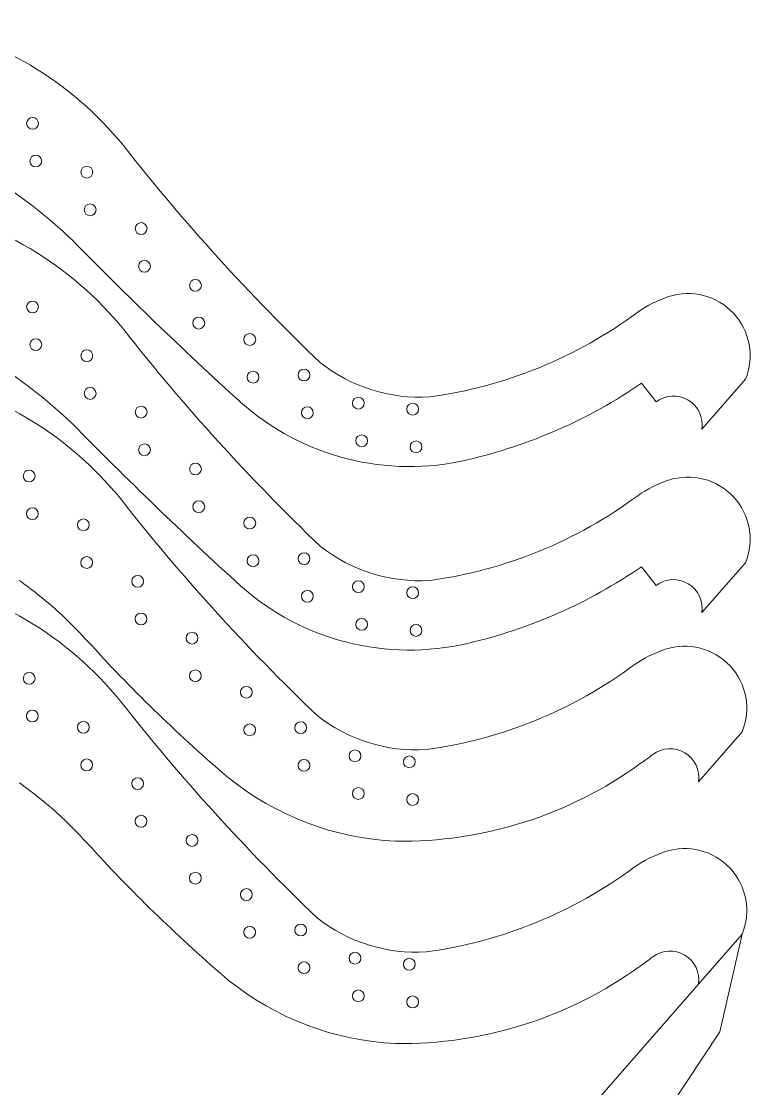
# Model space of a CAD drawing. Header units: inches. Extents: x -25.4 to 25.4, y -23 to 23.1.
# Drawn here: x -15.1 to 0.42, y 0.02 to 22.6 of the extents above; entities that cross this region are included whole.
import ezdxf

# ---------------------------------------------------------------- set-up
doc = ezdxf.new("R2010")
doc.units = ezdxf.units.IN
doc.header["$MEASUREMENT"] = 0
doc.layers.add('cut', color=6, linetype='Continuous', lineweight=0)
doc.layers.add('Layer 1', color=7, linetype='Continuous', true_color=0xffffff, plot=False)

msp = doc.modelspace()

# ---------------------------------------------------------------- linework, layer by layer
at = {"layer": 'cut', "color": 6, "lineweight": 9, "true_color": 0xff00ff}
for points in [[(-12.936, 19.963), (-14.056, 21.341), (-15.63, 22.275), (-17.376, 22.6)], [(-12.936, 19.963), (-11.658, 18.337), (-10.266, 16.804), (-8.771, 15.376)], [(-14.024, 17.97), (-14.564, 18.483), (-15.155, 18.94), (-15.787, 19.334)], [(-12.936, 16.079), (-14.056, 17.457), (-15.63, 18.392), (-17.376, 18.716)], [(-14.024, 17.97), (-12.87, 16.794), (-11.683, 15.65), (-10.464, 14.542)], [(-1.4, 16.776), (-1.633, 16.698), (-1.853, 16.588), (-2.054, 16.448)], [(-6.459, 14.655), (-4.863, 14.871), (-3.347, 15.488), (-2.054, 16.448)], [(-12.936, 16.079), (-11.658, 14.453), (-10.266, 12.92), (-8.771, 11.492)], [(-14.024, 14.087), (-14.564, 14.599), (-15.155, 15.056), (-15.787, 15.451)], [(-8.771, 15.376), (-8.115, 14.859), (-7.292, 14.603), (-6.459, 14.655)], [(-13.007, 12.502), (-14.128, 13.879), (-15.701, 14.814), (-17.447, 15.139)], [(-5.657, 13.324), (-4.338, 13.63), (-3.088, 14.18), (-1.972, 14.946)], [(-1.664, 14.552), (-1.664, 14.552), (-1.972, 14.946), (-1.972, 14.946)], [(-0.695, 13.974), (-0.695, 13.974), (0.227, 15.028), (0.227, 15.028)], [(-10.464, 14.542), (-9.155, 13.378), (-7.362, 12.923), (-5.657, 13.324)], [(-14.024, 14.087), (-12.87, 12.91), (-11.683, 11.766), (-10.464, 10.658)], [(-1.4, 12.892), (-1.633, 12.814), (-1.853, 12.704), (-2.054, 12.565)], [(-13.007, 12.502), (-11.73, 10.876), (-10.338, 9.343), (-8.843, 7.914)], [(-6.459, 10.771), (-4.863, 10.987), (-3.347, 11.604), (-2.054, 12.565)], [(-8.771, 11.492), (-8.115, 10.976), (-7.292, 10.719), (-6.459, 10.771)], [(-0.695, 10.091), (-0.695, 10.091), (0.227, 11.144), (0.227, 11.144)], [(-13.007, 8.22), (-14.128, 9.598), (-15.701, 10.533), (-17.447, 10.857)], [(-5.657, 9.44), (-4.338, 9.746), (-3.088, 10.296), (-1.972, 11.062)], [(-1.664, 10.668), (-1.664, 10.668), (-1.972, 11.062), (-1.972, 11.062)], [(-14.401, 10.185), (-14.643, 10.388), (-14.891, 10.584), (-15.145, 10.772)], [(-10.464, 10.658), (-9.155, 9.494), (-7.362, 9.04), (-5.657, 9.44)], [(-13.615, 9.393), (-13.868, 9.666), (-14.13, 9.931), (-14.401, 10.185)], [(-13.615, 9.393), (-12.708, 8.399), (-11.74, 7.464), (-10.715, 6.592)], [(-1.472, 9.315), (-1.704, 9.237), (-1.924, 9.126), (-2.126, 8.987)], [(-6.531, 7.194), (-4.935, 7.41), (-3.419, 8.027), (-2.126, 8.987)], [(-13.007, 8.22), (-11.73, 6.594), (-10.338, 5.061), (-8.843, 3.633)], [(-8.843, 7.914), (-8.187, 7.398), (-7.364, 7.141), (-6.531, 7.194)], [(-0.766, 6.513), (-0.766, 6.513), (0.155, 7.567), (0.155, 7.567)], [(-2.003, 6.896), (-1.91, 6.956), (-1.821, 7.021), (-1.735, 7.091)], [(-7.185, 5.254), (-5.326, 5.228), (-3.508, 5.804), (-2.003, 6.896)], [(-10.715, 6.592), (-9.709, 5.785), (-8.473, 5.316), (-7.185, 5.254)], [(-14.401, 5.904), (-14.643, 6.107), (-14.891, 6.303), (-15.145, 6.49)], [(-13.615, 5.112), (-13.868, 5.385), (-14.13, 5.649), (-14.401, 5.904)], [(-13.615, 5.112), (-12.708, 4.118), (-11.74, 3.183), (-10.715, 2.311)], [(-1.472, 5.034), (-1.704, 4.956), (-1.924, 4.845), (-2.126, 4.706)], [(-6.531, 2.913), (-4.935, 3.129), (-3.419, 3.746), (-2.126, 4.706)], [(-8.843, 3.633), (-8.187, 3.117), (-7.364, 2.86), (-6.531, 2.913)], [(-0.766, 2.232), (-0.766, 2.232), (0.155, 3.286), (0.155, 3.286)], [(-2.003, 2.614), (-1.91, 2.674), (-1.821, 2.74), (-1.735, 2.81)], [(-7.185, 0.973), (-5.326, 0.947), (-3.508, 1.523), (-2.003, 2.614)], [(-10.715, 2.311), (-9.709, 1.504), (-8.473, 1.035), (-7.185, 0.973)]]:
    msp.add_open_spline(points, degree=3, dxfattribs=at)
for points, knots in [([(-14.743, 20.441), (-14.743, 20.51), (-14.799, 20.566), (-14.868, 20.566), (-14.868, 20.566), (-14.937, 20.566), (-14.993, 20.51), (-14.993, 20.441), (-14.993, 20.441), (-14.993, 20.372), (-14.937, 20.316), (-14.868, 20.316), (-14.868, 20.316), (-14.799, 20.316), (-14.743, 20.372), (-14.743, 20.441)], [0, 0, 0, 0, 0.2, 0.2, 0.2, 0.2, 0.4, 0.4, 0.4, 0.4, 0.6, 0.6, 0.6, 0.6, 1, 1, 1, 1]), ([(-14.673, 19.644), (-14.673, 19.713), (-14.729, 19.769), (-14.798, 19.769), (-14.798, 19.769), (-14.867, 19.769), (-14.923, 19.713), (-14.923, 19.644), (-14.923, 19.644), (-14.923, 19.575), (-14.867, 19.519), (-14.798, 19.519), (-14.798, 19.519), (-14.729, 19.519), (-14.673, 19.575), (-14.673, 19.644)], [0, 0, 0, 0, 0.2, 0.2, 0.2, 0.2, 0.4, 0.4, 0.4, 0.4, 0.6, 0.6, 0.6, 0.6, 1, 1, 1, 1]), ([(-13.593, 19.409), (-13.593, 19.478), (-13.649, 19.534), (-13.718, 19.534), (-13.718, 19.534), (-13.787, 19.534), (-13.843, 19.478), (-13.843, 19.409), (-13.843, 19.409), (-13.843, 19.34), (-13.787, 19.284), (-13.718, 19.284), (-13.718, 19.284), (-13.649, 19.284), (-13.593, 19.34), (-13.593, 19.409)], [0, 0, 0, 0, 0.2, 0.2, 0.2, 0.2, 0.4, 0.4, 0.4, 0.4, 0.6, 0.6, 0.6, 0.6, 1, 1, 1, 1]), ([(-13.523, 18.612), (-13.523, 18.681), (-13.579, 18.737), (-13.648, 18.737), (-13.648, 18.737), (-13.717, 18.737), (-13.773, 18.681), (-13.773, 18.612), (-13.773, 18.612), (-13.773, 18.543), (-13.717, 18.487), (-13.648, 18.487), (-13.648, 18.487), (-13.579, 18.487), (-13.523, 18.543), (-13.523, 18.612)], [0, 0, 0, 0, 0.2, 0.2, 0.2, 0.2, 0.4, 0.4, 0.4, 0.4, 0.6, 0.6, 0.6, 0.6, 1, 1, 1, 1]), ([(-12.443, 18.216), (-12.443, 18.285), (-12.499, 18.341), (-12.568, 18.341), (-12.568, 18.341), (-12.637, 18.341), (-12.693, 18.285), (-12.693, 18.216), (-12.693, 18.216), (-12.693, 18.147), (-12.637, 18.091), (-12.568, 18.091), (-12.568, 18.091), (-12.499, 18.091), (-12.443, 18.147), (-12.443, 18.216)], [0, 0, 0, 0, 0.2, 0.2, 0.2, 0.2, 0.4, 0.4, 0.4, 0.4, 0.6, 0.6, 0.6, 0.6, 1, 1, 1, 1]), ([(-12.373, 17.419), (-12.373, 17.488), (-12.429, 17.544), (-12.498, 17.544), (-12.498, 17.544), (-12.567, 17.544), (-12.623, 17.488), (-12.623, 17.419), (-12.623, 17.419), (-12.623, 17.35), (-12.567, 17.294), (-12.498, 17.294), (-12.498, 17.294), (-12.429, 17.294), (-12.373, 17.35), (-12.373, 17.419)], [0, 0, 0, 0, 0.2, 0.2, 0.2, 0.2, 0.4, 0.4, 0.4, 0.4, 0.6, 0.6, 0.6, 0.6, 1, 1, 1, 1]), ([(-11.293, 17.013), (-11.293, 17.082), (-11.349, 17.138), (-11.418, 17.138), (-11.418, 17.138), (-11.487, 17.138), (-11.543, 17.082), (-11.543, 17.013), (-11.543, 17.013), (-11.543, 16.944), (-11.487, 16.888), (-11.418, 16.888), (-11.418, 16.888), (-11.349, 16.888), (-11.293, 16.944), (-11.293, 17.013)], [0, 0, 0, 0, 0.2, 0.2, 0.2, 0.2, 0.4, 0.4, 0.4, 0.4, 0.6, 0.6, 0.6, 0.6, 1, 1, 1, 1]), ([(0.227, 15.028), (0.422, 15.503), (0.323, 16.048), (-0.026, 16.424), (-0.026, 16.424), (-0.376, 16.799), (-0.913, 16.937), (-1.4, 16.776)], [0, 0, 0, 0, 0.333333, 0.333333, 0.333333, 0.333333, 1, 1, 1, 1]), ([(-14.743, 16.558), (-14.743, 16.627), (-14.799, 16.683), (-14.868, 16.683), (-14.868, 16.683), (-14.937, 16.683), (-14.993, 16.627), (-14.993, 16.558), (-14.993, 16.558), (-14.993, 16.489), (-14.937, 16.433), (-14.868, 16.433), (-14.868, 16.433), (-14.799, 16.433), (-14.743, 16.489), (-14.743, 16.558)], [0, 0, 0, 0, 0.2, 0.2, 0.2, 0.2, 0.4, 0.4, 0.4, 0.4, 0.6, 0.6, 0.6, 0.6, 1, 1, 1, 1]), ([(-11.223, 16.216), (-11.223, 16.285), (-11.279, 16.341), (-11.348, 16.341), (-11.348, 16.341), (-11.417, 16.341), (-11.473, 16.285), (-11.473, 16.216), (-11.473, 16.216), (-11.473, 16.147), (-11.417, 16.091), (-11.348, 16.091), (-11.348, 16.091), (-11.279, 16.091), (-11.223, 16.147), (-11.223, 16.216)], [0, 0, 0, 0, 0.2, 0.2, 0.2, 0.2, 0.4, 0.4, 0.4, 0.4, 0.6, 0.6, 0.6, 0.6, 1, 1, 1, 1]), ([(-14.673, 15.761), (-14.673, 15.83), (-14.729, 15.886), (-14.798, 15.886), (-14.798, 15.886), (-14.867, 15.886), (-14.923, 15.83), (-14.923, 15.761), (-14.923, 15.761), (-14.923, 15.692), (-14.867, 15.636), (-14.798, 15.636), (-14.798, 15.636), (-14.729, 15.636), (-14.673, 15.692), (-14.673, 15.761)], [0, 0, 0, 0, 0.2, 0.2, 0.2, 0.2, 0.4, 0.4, 0.4, 0.4, 0.6, 0.6, 0.6, 0.6, 1, 1, 1, 1]), ([(-10.143, 15.869), (-10.143, 15.938), (-10.199, 15.994), (-10.268, 15.994), (-10.268, 15.994), (-10.337, 15.994), (-10.393, 15.938), (-10.393, 15.869), (-10.393, 15.869), (-10.393, 15.8), (-10.337, 15.744), (-10.268, 15.744), (-10.268, 15.744), (-10.199, 15.744), (-10.143, 15.8), (-10.143, 15.869)], [0, 0, 0, 0, 0.2, 0.2, 0.2, 0.2, 0.4, 0.4, 0.4, 0.4, 0.6, 0.6, 0.6, 0.6, 1, 1, 1, 1]), ([(-13.593, 15.525), (-13.593, 15.594), (-13.649, 15.65), (-13.718, 15.65), (-13.718, 15.65), (-13.787, 15.65), (-13.843, 15.594), (-13.843, 15.525), (-13.843, 15.525), (-13.843, 15.456), (-13.787, 15.4), (-13.718, 15.4), (-13.718, 15.4), (-13.649, 15.4), (-13.593, 15.456), (-13.593, 15.525)], [0, 0, 0, 0, 0.2, 0.2, 0.2, 0.2, 0.4, 0.4, 0.4, 0.4, 0.6, 0.6, 0.6, 0.6, 1, 1, 1, 1]), ([(-10.073, 15.072), (-10.073, 15.141), (-10.129, 15.197), (-10.198, 15.197), (-10.198, 15.197), (-10.267, 15.197), (-10.323, 15.141), (-10.323, 15.072), (-10.323, 15.072), (-10.323, 15.003), (-10.267, 14.947), (-10.198, 14.947), (-10.198, 14.947), (-10.129, 14.947), (-10.073, 15.003), (-10.073, 15.072)], [0, 0, 0, 0, 0.2, 0.2, 0.2, 0.2, 0.4, 0.4, 0.4, 0.4, 0.6, 0.6, 0.6, 0.6, 1, 1, 1, 1]), ([(-8.993, 15.117), (-8.993, 15.186), (-9.049, 15.242), (-9.118, 15.242), (-9.118, 15.242), (-9.187, 15.242), (-9.243, 15.186), (-9.243, 15.117), (-9.243, 15.117), (-9.243, 15.048), (-9.187, 14.992), (-9.118, 14.992), (-9.118, 14.992), (-9.049, 14.992), (-8.993, 15.048), (-8.993, 15.117)], [0, 0, 0, 0, 0.2, 0.2, 0.2, 0.2, 0.4, 0.4, 0.4, 0.4, 0.6, 0.6, 0.6, 0.6, 1, 1, 1, 1]), ([(-13.523, 14.728), (-13.523, 14.797), (-13.579, 14.853), (-13.648, 14.853), (-13.648, 14.853), (-13.717, 14.853), (-13.773, 14.797), (-13.773, 14.728), (-13.773, 14.728), (-13.773, 14.659), (-13.717, 14.603), (-13.648, 14.603), (-13.648, 14.603), (-13.579, 14.603), (-13.523, 14.659), (-13.523, 14.728)], [0, 0, 0, 0, 0.2, 0.2, 0.2, 0.2, 0.4, 0.4, 0.4, 0.4, 0.6, 0.6, 0.6, 0.6, 1, 1, 1, 1]), ([(-0.695, 13.974), (-0.659, 14.219), (-0.774, 14.46), (-0.986, 14.587), (-0.986, 14.587), (-1.198, 14.713), (-1.466, 14.7), (-1.664, 14.552)], [0, 0, 0, 0, 0.333333, 0.333333, 0.333333, 0.333333, 1, 1, 1, 1]), ([(-12.443, 14.332), (-12.443, 14.401), (-12.499, 14.457), (-12.568, 14.457), (-12.568, 14.457), (-12.637, 14.457), (-12.693, 14.401), (-12.693, 14.332), (-12.693, 14.332), (-12.693, 14.263), (-12.637, 14.207), (-12.568, 14.207), (-12.568, 14.207), (-12.499, 14.207), (-12.443, 14.263), (-12.443, 14.332)], [0, 0, 0, 0, 0.2, 0.2, 0.2, 0.2, 0.4, 0.4, 0.4, 0.4, 0.6, 0.6, 0.6, 0.6, 1, 1, 1, 1]), ([(-7.843, 14.523), (-7.843, 14.592), (-7.899, 14.648), (-7.968, 14.648), (-7.968, 14.648), (-8.037, 14.648), (-8.093, 14.592), (-8.093, 14.523), (-8.093, 14.523), (-8.093, 14.454), (-8.037, 14.398), (-7.968, 14.398), (-7.968, 14.398), (-7.899, 14.398), (-7.843, 14.454), (-7.843, 14.523)], [0, 0, 0, 0, 0.2, 0.2, 0.2, 0.2, 0.4, 0.4, 0.4, 0.4, 0.6, 0.6, 0.6, 0.6, 1, 1, 1, 1]), ([(-6.693, 14.395), (-6.693, 14.464), (-6.749, 14.52), (-6.818, 14.52), (-6.818, 14.52), (-6.887, 14.52), (-6.943, 14.464), (-6.943, 14.395), (-6.943, 14.395), (-6.943, 14.326), (-6.887, 14.27), (-6.818, 14.27), (-6.818, 14.27), (-6.749, 14.27), (-6.693, 14.326), (-6.693, 14.395)], [0, 0, 0, 0, 0.2, 0.2, 0.2, 0.2, 0.4, 0.4, 0.4, 0.4, 0.6, 0.6, 0.6, 0.6, 1, 1, 1, 1]), ([(-8.923, 14.32), (-8.923, 14.39), (-8.979, 14.445), (-9.048, 14.445), (-9.048, 14.445), (-9.117, 14.445), (-9.173, 14.39), (-9.173, 14.32), (-9.173, 14.32), (-9.173, 14.251), (-9.117, 14.195), (-9.048, 14.195), (-9.048, 14.195), (-8.979, 14.195), (-8.923, 14.251), (-8.923, 14.32)], [0, 0, 0, 0, 0.2, 0.2, 0.2, 0.2, 0.4, 0.4, 0.4, 0.4, 0.6, 0.6, 0.6, 0.6, 1, 1, 1, 1]), ([(-7.773, 13.726), (-7.773, 13.795), (-7.829, 13.851), (-7.898, 13.851), (-7.898, 13.851), (-7.967, 13.851), (-8.023, 13.795), (-8.023, 13.726), (-8.023, 13.726), (-8.023, 13.657), (-7.967, 13.601), (-7.898, 13.601), (-7.898, 13.601), (-7.829, 13.601), (-7.773, 13.657), (-7.773, 13.726)], [0, 0, 0, 0, 0.2, 0.2, 0.2, 0.2, 0.4, 0.4, 0.4, 0.4, 0.6, 0.6, 0.6, 0.6, 1, 1, 1, 1]), ([(-12.373, 13.535), (-12.373, 13.604), (-12.429, 13.66), (-12.498, 13.66), (-12.498, 13.66), (-12.567, 13.66), (-12.623, 13.604), (-12.623, 13.535), (-12.623, 13.535), (-12.623, 13.466), (-12.567, 13.41), (-12.498, 13.41), (-12.498, 13.41), (-12.429, 13.41), (-12.373, 13.466), (-12.373, 13.535)], [0, 0, 0, 0, 0.2, 0.2, 0.2, 0.2, 0.4, 0.4, 0.4, 0.4, 0.6, 0.6, 0.6, 0.6, 1, 1, 1, 1]), ([(-6.623, 13.598), (-6.623, 13.667), (-6.679, 13.723), (-6.748, 13.723), (-6.748, 13.723), (-6.817, 13.723), (-6.873, 13.667), (-6.873, 13.598), (-6.873, 13.598), (-6.873, 13.529), (-6.817, 13.473), (-6.748, 13.473), (-6.748, 13.473), (-6.679, 13.473), (-6.623, 13.529), (-6.623, 13.598)], [0, 0, 0, 0, 0.2, 0.2, 0.2, 0.2, 0.4, 0.4, 0.4, 0.4, 0.6, 0.6, 0.6, 0.6, 1, 1, 1, 1]), ([(-14.815, 12.98), (-14.815, 13.049), (-14.87, 13.105), (-14.94, 13.105), (-14.94, 13.105), (-15.009, 13.105), (-15.065, 13.049), (-15.065, 12.98), (-15.065, 12.98), (-15.065, 12.911), (-15.009, 12.855), (-14.94, 12.855), (-14.94, 12.855), (-14.87, 12.855), (-14.815, 12.911), (-14.815, 12.98)], [0, 0, 0, 0, 0.2, 0.2, 0.2, 0.2, 0.4, 0.4, 0.4, 0.4, 0.6, 0.6, 0.6, 0.6, 1, 1, 1, 1]), ([(-11.293, 13.129), (-11.293, 13.198), (-11.349, 13.254), (-11.418, 13.254), (-11.418, 13.254), (-11.487, 13.254), (-11.543, 13.198), (-11.543, 13.129), (-11.543, 13.129), (-11.543, 13.06), (-11.487, 13.004), (-11.418, 13.004), (-11.418, 13.004), (-11.349, 13.004), (-11.293, 13.06), (-11.293, 13.129)], [0, 0, 0, 0, 0.2, 0.2, 0.2, 0.2, 0.4, 0.4, 0.4, 0.4, 0.6, 0.6, 0.6, 0.6, 1, 1, 1, 1]), ([(0.227, 11.144), (0.422, 11.619), (0.323, 12.164), (-0.026, 12.54), (-0.026, 12.54), (-0.376, 12.916), (-0.913, 13.053), (-1.4, 12.892)], [0, 0, 0, 0, 0.333333, 0.333333, 0.333333, 0.333333, 1, 1, 1, 1]), ([(-11.223, 12.332), (-11.223, 12.401), (-11.279, 12.457), (-11.348, 12.457), (-11.348, 12.457), (-11.417, 12.457), (-11.473, 12.401), (-11.473, 12.332), (-11.473, 12.332), (-11.473, 12.263), (-11.417, 12.207), (-11.348, 12.207), (-11.348, 12.207), (-11.279, 12.207), (-11.223, 12.263), (-11.223, 12.332)], [0, 0, 0, 0, 0.2, 0.2, 0.2, 0.2, 0.4, 0.4, 0.4, 0.4, 0.6, 0.6, 0.6, 0.6, 1, 1, 1, 1]), ([(-14.745, 12.183), (-14.745, 12.252), (-14.801, 12.308), (-14.87, 12.308), (-14.87, 12.308), (-14.939, 12.308), (-14.995, 12.252), (-14.995, 12.183), (-14.995, 12.183), (-14.995, 12.114), (-14.939, 12.058), (-14.87, 12.058), (-14.87, 12.058), (-14.801, 12.058), (-14.745, 12.114), (-14.745, 12.183)], [0, 0, 0, 0, 0.2, 0.2, 0.2, 0.2, 0.4, 0.4, 0.4, 0.4, 0.6, 0.6, 0.6, 0.6, 1, 1, 1, 1]), ([(-13.665, 11.947), (-13.665, 12.016), (-13.72, 12.072), (-13.79, 12.072), (-13.79, 12.072), (-13.859, 12.072), (-13.915, 12.016), (-13.915, 11.947), (-13.915, 11.947), (-13.915, 11.878), (-13.859, 11.822), (-13.79, 11.822), (-13.79, 11.822), (-13.72, 11.822), (-13.665, 11.878), (-13.665, 11.947)], [0, 0, 0, 0, 0.2, 0.2, 0.2, 0.2, 0.4, 0.4, 0.4, 0.4, 0.6, 0.6, 0.6, 0.6, 1, 1, 1, 1]), ([(-10.143, 11.985), (-10.143, 12.054), (-10.199, 12.11), (-10.268, 12.11), (-10.268, 12.11), (-10.337, 12.11), (-10.393, 12.054), (-10.393, 11.985), (-10.393, 11.985), (-10.393, 11.916), (-10.337, 11.86), (-10.268, 11.86), (-10.268, 11.86), (-10.199, 11.86), (-10.143, 11.916), (-10.143, 11.985)], [0, 0, 0, 0, 0.2, 0.2, 0.2, 0.2, 0.4, 0.4, 0.4, 0.4, 0.6, 0.6, 0.6, 0.6, 1, 1, 1, 1]), ([(-10.073, 11.188), (-10.073, 11.257), (-10.129, 11.313), (-10.198, 11.313), (-10.198, 11.313), (-10.267, 11.313), (-10.323, 11.257), (-10.323, 11.188), (-10.323, 11.188), (-10.323, 11.119), (-10.267, 11.063), (-10.198, 11.063), (-10.198, 11.063), (-10.129, 11.063), (-10.073, 11.119), (-10.073, 11.188)], [0, 0, 0, 0, 0.2, 0.2, 0.2, 0.2, 0.4, 0.4, 0.4, 0.4, 0.6, 0.6, 0.6, 0.6, 1, 1, 1, 1]), ([(-8.993, 11.234), (-8.993, 11.303), (-9.049, 11.359), (-9.118, 11.359), (-9.118, 11.359), (-9.187, 11.359), (-9.243, 11.303), (-9.243, 11.234), (-9.243, 11.234), (-9.243, 11.165), (-9.187, 11.109), (-9.118, 11.109), (-9.118, 11.109), (-9.049, 11.109), (-8.993, 11.165), (-8.993, 11.234)], [0, 0, 0, 0, 0.2, 0.2, 0.2, 0.2, 0.4, 0.4, 0.4, 0.4, 0.6, 0.6, 0.6, 0.6, 1, 1, 1, 1]), ([(-13.595, 11.15), (-13.595, 11.219), (-13.651, 11.275), (-13.72, 11.275), (-13.72, 11.275), (-13.789, 11.275), (-13.845, 11.219), (-13.845, 11.15), (-13.845, 11.15), (-13.845, 11.081), (-13.789, 11.025), (-13.72, 11.025), (-13.72, 11.025), (-13.651, 11.025), (-13.595, 11.081), (-13.595, 11.15)], [0, 0, 0, 0, 0.2, 0.2, 0.2, 0.2, 0.4, 0.4, 0.4, 0.4, 0.6, 0.6, 0.6, 0.6, 1, 1, 1, 1]), ([(-12.515, 10.754), (-12.515, 10.823), (-12.57, 10.879), (-12.64, 10.879), (-12.64, 10.879), (-12.709, 10.879), (-12.765, 10.823), (-12.765, 10.754), (-12.765, 10.754), (-12.765, 10.685), (-12.709, 10.629), (-12.64, 10.629), (-12.64, 10.629), (-12.57, 10.629), (-12.515, 10.685), (-12.515, 10.754)], [0, 0, 0, 0, 0.2, 0.2, 0.2, 0.2, 0.4, 0.4, 0.4, 0.4, 0.6, 0.6, 0.6, 0.6, 1, 1, 1, 1]), ([(-7.843, 10.639), (-7.843, 10.708), (-7.899, 10.764), (-7.968, 10.764), (-7.968, 10.764), (-8.037, 10.764), (-8.093, 10.708), (-8.093, 10.639), (-8.093, 10.639), (-8.093, 10.57), (-8.037, 10.514), (-7.968, 10.514), (-7.968, 10.514), (-7.899, 10.514), (-7.843, 10.57), (-7.843, 10.639)], [0, 0, 0, 0, 0.2, 0.2, 0.2, 0.2, 0.4, 0.4, 0.4, 0.4, 0.6, 0.6, 0.6, 0.6, 1, 1, 1, 1]), ([(-6.693, 10.511), (-6.693, 10.58), (-6.749, 10.636), (-6.818, 10.636), (-6.818, 10.636), (-6.887, 10.636), (-6.943, 10.58), (-6.943, 10.511), (-6.943, 10.511), (-6.943, 10.442), (-6.887, 10.386), (-6.818, 10.386), (-6.818, 10.386), (-6.749, 10.386), (-6.693, 10.442), (-6.693, 10.511)], [0, 0, 0, 0, 0.2, 0.2, 0.2, 0.2, 0.4, 0.4, 0.4, 0.4, 0.6, 0.6, 0.6, 0.6, 1, 1, 1, 1]), ([(-0.695, 10.091), (-0.659, 10.335), (-0.774, 10.577), (-0.986, 10.703), (-0.986, 10.703), (-1.198, 10.83), (-1.466, 10.816), (-1.664, 10.668)], [0, 0, 0, 0, 0.333333, 0.333333, 0.333333, 0.333333, 1, 1, 1, 1]), ([(-8.923, 10.437), (-8.923, 10.506), (-8.979, 10.562), (-9.048, 10.562), (-9.048, 10.562), (-9.117, 10.562), (-9.173, 10.506), (-9.173, 10.437), (-9.173, 10.437), (-9.173, 10.368), (-9.117, 10.312), (-9.048, 10.312), (-9.048, 10.312), (-8.979, 10.312), (-8.923, 10.368), (-8.923, 10.437)], [0, 0, 0, 0, 0.2, 0.2, 0.2, 0.2, 0.4, 0.4, 0.4, 0.4, 0.6, 0.6, 0.6, 0.6, 1, 1, 1, 1]), ([(-12.445, 9.957), (-12.445, 10.026), (-12.501, 10.082), (-12.57, 10.082), (-12.57, 10.082), (-12.639, 10.082), (-12.695, 10.026), (-12.695, 9.957), (-12.695, 9.957), (-12.695, 9.888), (-12.639, 9.832), (-12.57, 9.832), (-12.57, 9.832), (-12.501, 9.832), (-12.445, 9.888), (-12.445, 9.957)], [0, 0, 0, 0, 0.2, 0.2, 0.2, 0.2, 0.4, 0.4, 0.4, 0.4, 0.6, 0.6, 0.6, 0.6, 1, 1, 1, 1]), ([(-7.773, 9.842), (-7.773, 9.911), (-7.829, 9.967), (-7.898, 9.967), (-7.898, 9.967), (-7.967, 9.967), (-8.023, 9.911), (-8.023, 9.842), (-8.023, 9.842), (-8.023, 9.773), (-7.967, 9.717), (-7.898, 9.717), (-7.898, 9.717), (-7.829, 9.717), (-7.773, 9.773), (-7.773, 9.842)], [0, 0, 0, 0, 0.2, 0.2, 0.2, 0.2, 0.4, 0.4, 0.4, 0.4, 0.6, 0.6, 0.6, 0.6, 1, 1, 1, 1]), ([(-6.623, 9.714), (-6.623, 9.783), (-6.679, 9.839), (-6.748, 9.839), (-6.748, 9.839), (-6.817, 9.839), (-6.873, 9.783), (-6.873, 9.714), (-6.873, 9.714), (-6.873, 9.645), (-6.817, 9.589), (-6.748, 9.589), (-6.748, 9.589), (-6.679, 9.589), (-6.623, 9.645), (-6.623, 9.714)], [0, 0, 0, 0, 0.2, 0.2, 0.2, 0.2, 0.4, 0.4, 0.4, 0.4, 0.6, 0.6, 0.6, 0.6, 1, 1, 1, 1]), ([(-11.365, 9.551), (-11.365, 9.62), (-11.42, 9.676), (-11.49, 9.676), (-11.49, 9.676), (-11.559, 9.676), (-11.615, 9.62), (-11.615, 9.551), (-11.615, 9.551), (-11.615, 9.482), (-11.559, 9.426), (-11.49, 9.426), (-11.49, 9.426), (-11.42, 9.426), (-11.365, 9.482), (-11.365, 9.551)], [0, 0, 0, 0, 0.2, 0.2, 0.2, 0.2, 0.4, 0.4, 0.4, 0.4, 0.6, 0.6, 0.6, 0.6, 1, 1, 1, 1]), ([(0.155, 7.567), (0.351, 8.041), (0.252, 8.587), (-0.098, 8.962), (-0.098, 8.962), (-0.448, 9.338), (-0.985, 9.476), (-1.472, 9.315)], [0, 0, 0, 0, 0.333333, 0.333333, 0.333333, 0.333333, 1, 1, 1, 1]), ([(-14.815, 8.699), (-14.815, 8.768), (-14.87, 8.824), (-14.94, 8.824), (-14.94, 8.824), (-15.009, 8.824), (-15.065, 8.768), (-15.065, 8.699), (-15.065, 8.699), (-15.065, 8.63), (-15.009, 8.574), (-14.94, 8.574), (-14.94, 8.574), (-14.87, 8.574), (-14.815, 8.63), (-14.815, 8.699)], [0, 0, 0, 0, 0.2, 0.2, 0.2, 0.2, 0.4, 0.4, 0.4, 0.4, 0.6, 0.6, 0.6, 0.6, 1, 1, 1, 1]), ([(-11.295, 8.754), (-11.295, 8.823), (-11.351, 8.879), (-11.42, 8.879), (-11.42, 8.879), (-11.489, 8.879), (-11.545, 8.823), (-11.545, 8.754), (-11.545, 8.754), (-11.545, 8.685), (-11.489, 8.629), (-11.42, 8.629), (-11.42, 8.629), (-11.351, 8.629), (-11.295, 8.685), (-11.295, 8.754)], [0, 0, 0, 0, 0.2, 0.2, 0.2, 0.2, 0.4, 0.4, 0.4, 0.4, 0.6, 0.6, 0.6, 0.6, 1, 1, 1, 1]), ([(-10.215, 8.407), (-10.215, 8.476), (-10.27, 8.532), (-10.34, 8.532), (-10.34, 8.532), (-10.409, 8.532), (-10.465, 8.476), (-10.465, 8.407), (-10.465, 8.407), (-10.465, 8.338), (-10.409, 8.282), (-10.34, 8.282), (-10.34, 8.282), (-10.27, 8.282), (-10.215, 8.338), (-10.215, 8.407)], [0, 0, 0, 0, 0.2, 0.2, 0.2, 0.2, 0.4, 0.4, 0.4, 0.4, 0.6, 0.6, 0.6, 0.6, 1, 1, 1, 1]), ([(-14.745, 7.902), (-14.745, 7.971), (-14.801, 8.027), (-14.87, 8.027), (-14.87, 8.027), (-14.939, 8.027), (-14.995, 7.971), (-14.995, 7.902), (-14.995, 7.902), (-14.995, 7.833), (-14.939, 7.777), (-14.87, 7.777), (-14.87, 7.777), (-14.801, 7.777), (-14.745, 7.833), (-14.745, 7.902)], [0, 0, 0, 0, 0.2, 0.2, 0.2, 0.2, 0.4, 0.4, 0.4, 0.4, 0.6, 0.6, 0.6, 0.6, 1, 1, 1, 1]), ([(-13.665, 7.666), (-13.665, 7.735), (-13.72, 7.791), (-13.79, 7.791), (-13.79, 7.791), (-13.859, 7.791), (-13.915, 7.735), (-13.915, 7.666), (-13.915, 7.666), (-13.915, 7.597), (-13.859, 7.541), (-13.79, 7.541), (-13.79, 7.541), (-13.72, 7.541), (-13.665, 7.597), (-13.665, 7.666)], [0, 0, 0, 0, 0.2, 0.2, 0.2, 0.2, 0.4, 0.4, 0.4, 0.4, 0.6, 0.6, 0.6, 0.6, 1, 1, 1, 1]), ([(-10.145, 7.61), (-10.145, 7.679), (-10.201, 7.735), (-10.27, 7.735), (-10.27, 7.735), (-10.339, 7.735), (-10.395, 7.679), (-10.395, 7.61), (-10.395, 7.61), (-10.395, 7.541), (-10.339, 7.485), (-10.27, 7.485), (-10.27, 7.485), (-10.201, 7.485), (-10.145, 7.541), (-10.145, 7.61)], [0, 0, 0, 0, 0.2, 0.2, 0.2, 0.2, 0.4, 0.4, 0.4, 0.4, 0.6, 0.6, 0.6, 0.6, 1, 1, 1, 1]), ([(-9.065, 7.656), (-9.065, 7.725), (-9.12, 7.781), (-9.19, 7.781), (-9.19, 7.781), (-9.259, 7.781), (-9.315, 7.725), (-9.315, 7.656), (-9.315, 7.656), (-9.315, 7.587), (-9.259, 7.531), (-9.19, 7.531), (-9.19, 7.531), (-9.12, 7.531), (-9.065, 7.587), (-9.065, 7.656)], [0, 0, 0, 0, 0.2, 0.2, 0.2, 0.2, 0.4, 0.4, 0.4, 0.4, 0.6, 0.6, 0.6, 0.6, 1, 1, 1, 1]), ([(-0.766, 6.513), (-0.731, 6.757), (-0.846, 6.999), (-1.058, 7.126), (-1.058, 7.126), (-1.27, 7.252), (-1.537, 7.238), (-1.735, 7.091)], [0, 0, 0, 0, 0.333333, 0.333333, 0.333333, 0.333333, 1, 1, 1, 1]), ([(-7.915, 7.061), (-7.915, 7.13), (-7.97, 7.186), (-8.04, 7.186), (-8.04, 7.186), (-8.109, 7.186), (-8.165, 7.13), (-8.165, 7.061), (-8.165, 7.061), (-8.165, 6.992), (-8.109, 6.936), (-8.04, 6.936), (-8.04, 6.936), (-7.97, 6.936), (-7.915, 6.992), (-7.915, 7.061)], [0, 0, 0, 0, 0.2, 0.2, 0.2, 0.2, 0.4, 0.4, 0.4, 0.4, 0.6, 0.6, 0.6, 0.6, 1, 1, 1, 1]), ([(-6.765, 6.933), (-6.765, 7.002), (-6.82, 7.058), (-6.89, 7.058), (-6.89, 7.058), (-6.959, 7.058), (-7.015, 7.002), (-7.015, 6.933), (-7.015, 6.933), (-7.015, 6.864), (-6.959, 6.808), (-6.89, 6.808), (-6.89, 6.808), (-6.82, 6.808), (-6.765, 6.864), (-6.765, 6.933)], [0, 0, 0, 0, 0.2, 0.2, 0.2, 0.2, 0.4, 0.4, 0.4, 0.4, 0.6, 0.6, 0.6, 0.6, 1, 1, 1, 1]), ([(-13.595, 6.869), (-13.595, 6.938), (-13.651, 6.994), (-13.72, 6.994), (-13.72, 6.994), (-13.789, 6.994), (-13.845, 6.938), (-13.845, 6.869), (-13.845, 6.869), (-13.845, 6.8), (-13.789, 6.744), (-13.72, 6.744), (-13.72, 6.744), (-13.651, 6.744), (-13.595, 6.8), (-13.595, 6.869)], [0, 0, 0, 0, 0.2, 0.2, 0.2, 0.2, 0.4, 0.4, 0.4, 0.4, 0.6, 0.6, 0.6, 0.6, 1, 1, 1, 1]), ([(-8.995, 6.859), (-8.995, 6.928), (-9.051, 6.984), (-9.12, 6.984), (-9.12, 6.984), (-9.189, 6.984), (-9.245, 6.928), (-9.245, 6.859), (-9.245, 6.859), (-9.245, 6.79), (-9.189, 6.734), (-9.12, 6.734), (-9.12, 6.734), (-9.051, 6.734), (-8.995, 6.79), (-8.995, 6.859)], [0, 0, 0, 0, 0.2, 0.2, 0.2, 0.2, 0.4, 0.4, 0.4, 0.4, 0.6, 0.6, 0.6, 0.6, 1, 1, 1, 1]), ([(-12.515, 6.473), (-12.515, 6.542), (-12.57, 6.598), (-12.64, 6.598), (-12.64, 6.598), (-12.709, 6.598), (-12.765, 6.542), (-12.765, 6.473), (-12.765, 6.473), (-12.765, 6.404), (-12.709, 6.348), (-12.64, 6.348), (-12.64, 6.348), (-12.57, 6.348), (-12.515, 6.404), (-12.515, 6.473)], [0, 0, 0, 0, 0.2, 0.2, 0.2, 0.2, 0.4, 0.4, 0.4, 0.4, 0.6, 0.6, 0.6, 0.6, 1, 1, 1, 1]), ([(-7.845, 6.264), (-7.845, 6.333), (-7.901, 6.389), (-7.97, 6.389), (-7.97, 6.389), (-8.039, 6.389), (-8.095, 6.333), (-8.095, 6.264), (-8.095, 6.264), (-8.095, 6.195), (-8.039, 6.139), (-7.97, 6.139), (-7.97, 6.139), (-7.901, 6.139), (-7.845, 6.195), (-7.845, 6.264)], [0, 0, 0, 0, 0.2, 0.2, 0.2, 0.2, 0.4, 0.4, 0.4, 0.4, 0.6, 0.6, 0.6, 0.6, 1, 1, 1, 1]), ([(-6.695, 6.136), (-6.695, 6.205), (-6.751, 6.261), (-6.82, 6.261), (-6.82, 6.261), (-6.889, 6.261), (-6.945, 6.205), (-6.945, 6.136), (-6.945, 6.136), (-6.945, 6.067), (-6.889, 6.011), (-6.82, 6.011), (-6.82, 6.011), (-6.751, 6.011), (-6.695, 6.067), (-6.695, 6.136)], [0, 0, 0, 0, 0.2, 0.2, 0.2, 0.2, 0.4, 0.4, 0.4, 0.4, 0.6, 0.6, 0.6, 0.6, 1, 1, 1, 1]), ([(-12.445, 5.676), (-12.445, 5.745), (-12.501, 5.801), (-12.57, 5.801), (-12.57, 5.801), (-12.639, 5.801), (-12.695, 5.745), (-12.695, 5.676), (-12.695, 5.676), (-12.695, 5.607), (-12.639, 5.551), (-12.57, 5.551), (-12.57, 5.551), (-12.501, 5.551), (-12.445, 5.607), (-12.445, 5.676)], [0, 0, 0, 0, 0.2, 0.2, 0.2, 0.2, 0.4, 0.4, 0.4, 0.4, 0.6, 0.6, 0.6, 0.6, 1, 1, 1, 1]), ([(-11.365, 5.27), (-11.365, 5.339), (-11.42, 5.395), (-11.49, 5.395), (-11.49, 5.395), (-11.559, 5.395), (-11.615, 5.339), (-11.615, 5.27), (-11.615, 5.27), (-11.615, 5.201), (-11.559, 5.145), (-11.49, 5.145), (-11.49, 5.145), (-11.42, 5.145), (-11.365, 5.201), (-11.365, 5.27)], [0, 0, 0, 0, 0.2, 0.2, 0.2, 0.2, 0.4, 0.4, 0.4, 0.4, 0.6, 0.6, 0.6, 0.6, 1, 1, 1, 1]), ([(0.155, 3.286), (0.351, 3.76), (0.252, 4.305), (-0.098, 4.681), (-0.098, 4.681), (-0.448, 5.057), (-0.985, 5.195), (-1.472, 5.034)], [0, 0, 0, 0, 0.333333, 0.333333, 0.333333, 0.333333, 1, 1, 1, 1]), ([(-11.295, 4.473), (-11.295, 4.542), (-11.351, 4.598), (-11.42, 4.598), (-11.42, 4.598), (-11.489, 4.598), (-11.545, 4.542), (-11.545, 4.473), (-11.545, 4.473), (-11.545, 4.404), (-11.489, 4.348), (-11.42, 4.348), (-11.42, 4.348), (-11.351, 4.348), (-11.295, 4.404), (-11.295, 4.473)], [0, 0, 0, 0, 0.2, 0.2, 0.2, 0.2, 0.4, 0.4, 0.4, 0.4, 0.6, 0.6, 0.6, 0.6, 1, 1, 1, 1]), ([(-10.215, 4.126), (-10.215, 4.195), (-10.27, 4.251), (-10.34, 4.251), (-10.34, 4.251), (-10.409, 4.251), (-10.465, 4.195), (-10.465, 4.126), (-10.465, 4.126), (-10.465, 4.057), (-10.409, 4.001), (-10.34, 4.001), (-10.34, 4.001), (-10.27, 4.001), (-10.215, 4.057), (-10.215, 4.126)], [0, 0, 0, 0, 0.2, 0.2, 0.2, 0.2, 0.4, 0.4, 0.4, 0.4, 0.6, 0.6, 0.6, 0.6, 1, 1, 1, 1]), ([(-10.145, 3.329), (-10.145, 3.398), (-10.201, 3.454), (-10.27, 3.454), (-10.27, 3.454), (-10.339, 3.454), (-10.395, 3.398), (-10.395, 3.329), (-10.395, 3.329), (-10.395, 3.26), (-10.339, 3.204), (-10.27, 3.204), (-10.27, 3.204), (-10.201, 3.204), (-10.145, 3.26), (-10.145, 3.329)], [0, 0, 0, 0, 0.2, 0.2, 0.2, 0.2, 0.4, 0.4, 0.4, 0.4, 0.6, 0.6, 0.6, 0.6, 1, 1, 1, 1]), ([(-9.065, 3.375), (-9.065, 3.444), (-9.12, 3.5), (-9.19, 3.5), (-9.19, 3.5), (-9.259, 3.5), (-9.315, 3.444), (-9.315, 3.375), (-9.315, 3.375), (-9.315, 3.306), (-9.259, 3.25), (-9.19, 3.25), (-9.19, 3.25), (-9.12, 3.25), (-9.065, 3.306), (-9.065, 3.375)], [0, 0, 0, 0, 0.2, 0.2, 0.2, 0.2, 0.4, 0.4, 0.4, 0.4, 0.6, 0.6, 0.6, 0.6, 1, 1, 1, 1]), ([(-0.766, 2.232), (-0.731, 2.476), (-0.846, 2.718), (-1.058, 2.844), (-1.058, 2.844), (-1.27, 2.971), (-1.537, 2.957), (-1.735, 2.81)], [0, 0, 0, 0, 0.333333, 0.333333, 0.333333, 0.333333, 1, 1, 1, 1]), ([(-7.915, 2.78), (-7.915, 2.849), (-7.97, 2.905), (-8.04, 2.905), (-8.04, 2.905), (-8.109, 2.905), (-8.165, 2.849), (-8.165, 2.78), (-8.165, 2.78), (-8.165, 2.711), (-8.109, 2.655), (-8.04, 2.655), (-8.04, 2.655), (-7.97, 2.655), (-7.915, 2.711), (-7.915, 2.78)], [0, 0, 0, 0, 0.2, 0.2, 0.2, 0.2, 0.4, 0.4, 0.4, 0.4, 0.6, 0.6, 0.6, 0.6, 1, 1, 1, 1]), ([(-6.765, 2.652), (-6.765, 2.721), (-6.82, 2.777), (-6.89, 2.777), (-6.89, 2.777), (-6.959, 2.777), (-7.015, 2.721), (-7.015, 2.652), (-7.015, 2.652), (-7.015, 2.583), (-6.959, 2.527), (-6.89, 2.527), (-6.89, 2.527), (-6.82, 2.527), (-6.765, 2.583), (-6.765, 2.652)], [0, 0, 0, 0, 0.2, 0.2, 0.2, 0.2, 0.4, 0.4, 0.4, 0.4, 0.6, 0.6, 0.6, 0.6, 1, 1, 1, 1]), ([(-8.995, 2.578), (-8.995, 2.647), (-9.051, 2.703), (-9.12, 2.703), (-9.12, 2.703), (-9.189, 2.703), (-9.245, 2.647), (-9.245, 2.578), (-9.245, 2.578), (-9.245, 2.509), (-9.189, 2.453), (-9.12, 2.453), (-9.12, 2.453), (-9.051, 2.453), (-8.995, 2.509), (-8.995, 2.578)], [0, 0, 0, 0, 0.2, 0.2, 0.2, 0.2, 0.4, 0.4, 0.4, 0.4, 0.6, 0.6, 0.6, 0.6, 1, 1, 1, 1]), ([(-7.845, 1.983), (-7.845, 2.052), (-7.901, 2.108), (-7.97, 2.108), (-7.97, 2.108), (-8.039, 2.108), (-8.095, 2.052), (-8.095, 1.983), (-8.095, 1.983), (-8.095, 1.914), (-8.039, 1.858), (-7.97, 1.858), (-7.97, 1.858), (-7.901, 1.858), (-7.845, 1.914), (-7.845, 1.983)], [0, 0, 0, 0, 0.2, 0.2, 0.2, 0.2, 0.4, 0.4, 0.4, 0.4, 0.6, 0.6, 0.6, 0.6, 1, 1, 1, 1]), ([(-6.695, 1.855), (-6.695, 1.924), (-6.751, 1.98), (-6.82, 1.98), (-6.82, 1.98), (-6.889, 1.98), (-6.945, 1.924), (-6.945, 1.855), (-6.945, 1.855), (-6.945, 1.786), (-6.889, 1.73), (-6.82, 1.73), (-6.82, 1.73), (-6.751, 1.73), (-6.695, 1.786), (-6.695, 1.855)], [0, 0, 0, 0, 0.2, 0.2, 0.2, 0.2, 0.4, 0.4, 0.4, 0.4, 0.6, 0.6, 0.6, 0.6, 1, 1, 1, 1])]:
    msp.add_open_spline(points, degree=3, knots=knots, dxfattribs=at)
at = {"layer": 'cut', "lineweight": 9}
msp.add_open_spline([(0.155, 3.286), (0.155, 3.286), (-0.315, 1.219), (-0.315, 1.219)], degree=3, dxfattribs=at)
at = {"layer": 'Layer 1', "lineweight": 9}
for points in [[(0.155, 3.286), (0.155, 3.286), (-20.911, -20.803), (-20.911, -20.803)], [(-14.911, -20.803), (-14.911, -20.803), (-0.315, 1.219), (-0.315, 1.219)]]:
    msp.add_open_spline(points, degree=3, dxfattribs=at)

doc.saveas('drawing.dxf')
